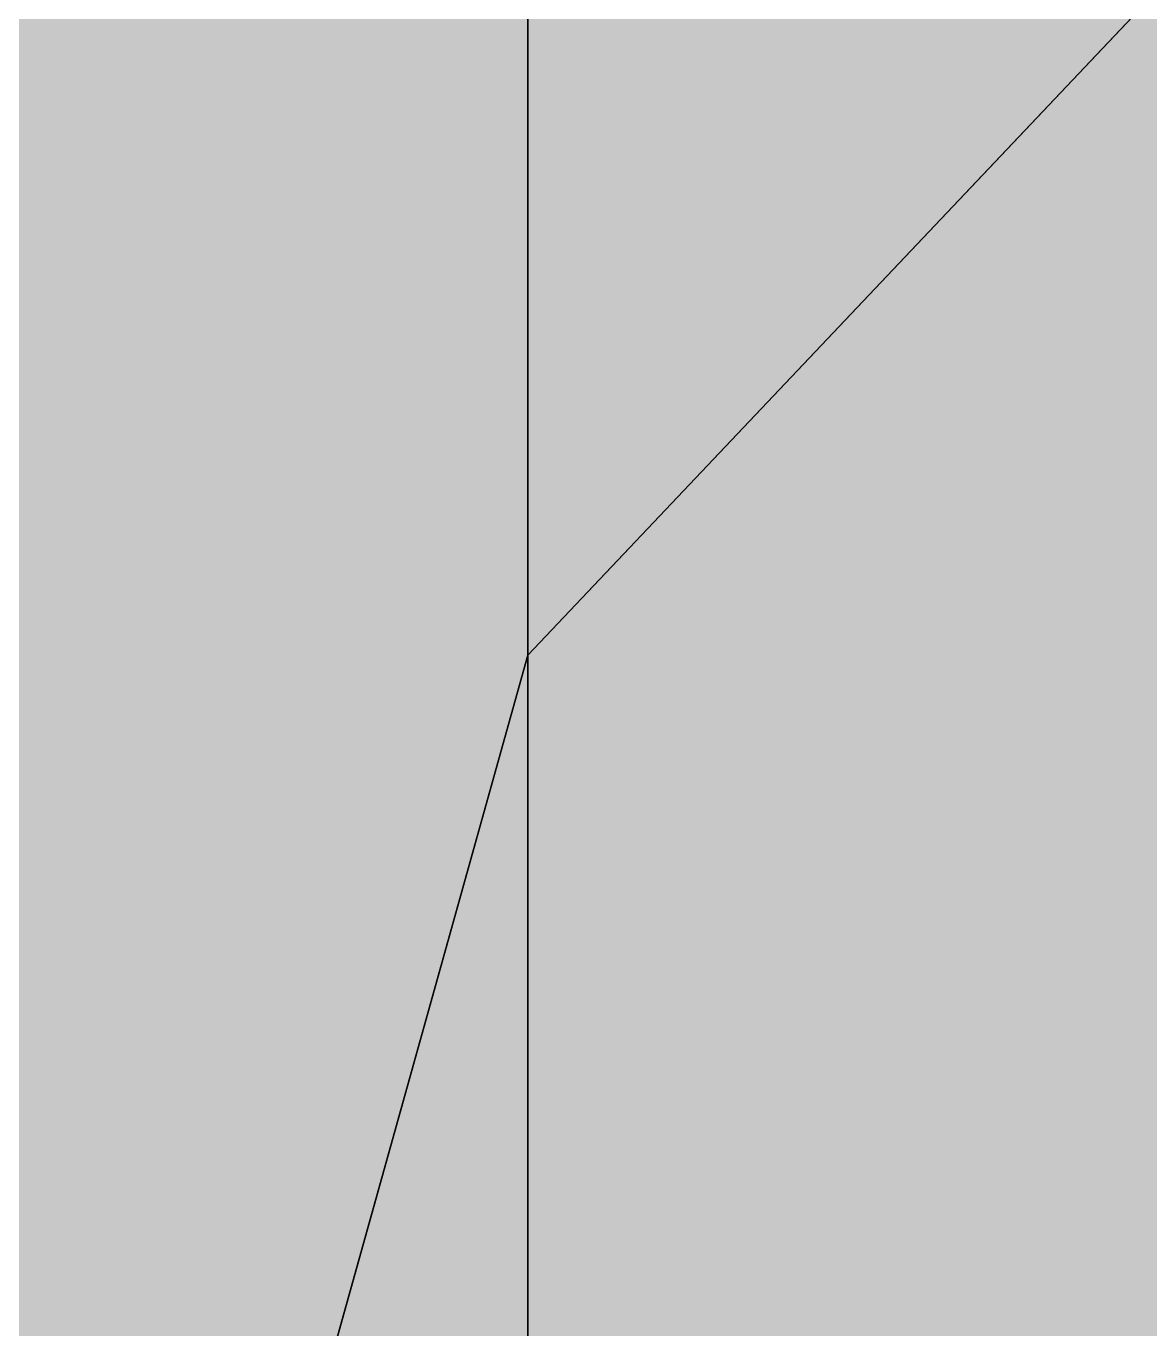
# Model space of a CAD drawing. Extents: x 8 to 21351, y 0 to 420.
# Drawn here: x 19486.8705 to 19486.88703, y 97.52687 to 97.54603 of the extents above; entities that cross this region are included whole.
import ezdxf

# ---------------------------------------------------------------- set-up
doc = ezdxf.new("R2010")
doc.units = 0

msp = doc.modelspace()

# ---------------------------------------------------------------- hatches: boundary and pattern name
at = {"true_color": 0xffffff}
for points in [[(19486.877877, 97.536779), (19486.931877, 97.593779), (19486.931877, 98.072779), (19486.877877, 98.038779)], [(19486.877877, 98.038779), (19486.858877, 97.999779), (19486.858877, 97.468778), (19486.877877, 97.536779)], [(19486.877877, 97.536779), (19486.877877, 97.401778), (19486.931877, 97.343778), (19486.931877, 97.593779)], [(19486.858877, 97.468778), (19486.877877, 97.401778), (19486.877877, 97.536779)]]:
    msp.add_hatch(color=0, dxfattribs=at).paths.add_polyline_path(points)

# ---------------------------------------------------------------- linework, layer by layer
at = {"color": 7, "lineweight": 15}
for p, q in [((19486.931877, 97.593779), (19486.877877, 97.536779)), ((19486.877877, 97.536779), (19486.858877, 97.468778))]:
    msp.add_line(p, q, dxfattribs=at)
at = {"color": 0, "true_color": 0xffffff}
for points in [[(19486.877877, 97.536779), (19486.931877, 97.593779), (19486.931877, 98.072779), (19486.877877, 98.038779)], [(19486.877877, 98.038779), (19486.858877, 97.999779), (19486.858877, 97.468778), (19486.877877, 97.536779)], [(19486.877877, 97.536779), (19486.877877, 97.401778), (19486.931877, 97.343778), (19486.931877, 97.593779)], [(19486.858877, 97.468778), (19486.877877, 97.401778), (19486.877877, 97.536779)]]:
    msp.add_lwpolyline(points, close=True, dxfattribs=at)

doc.saveas('drawing.dxf')
